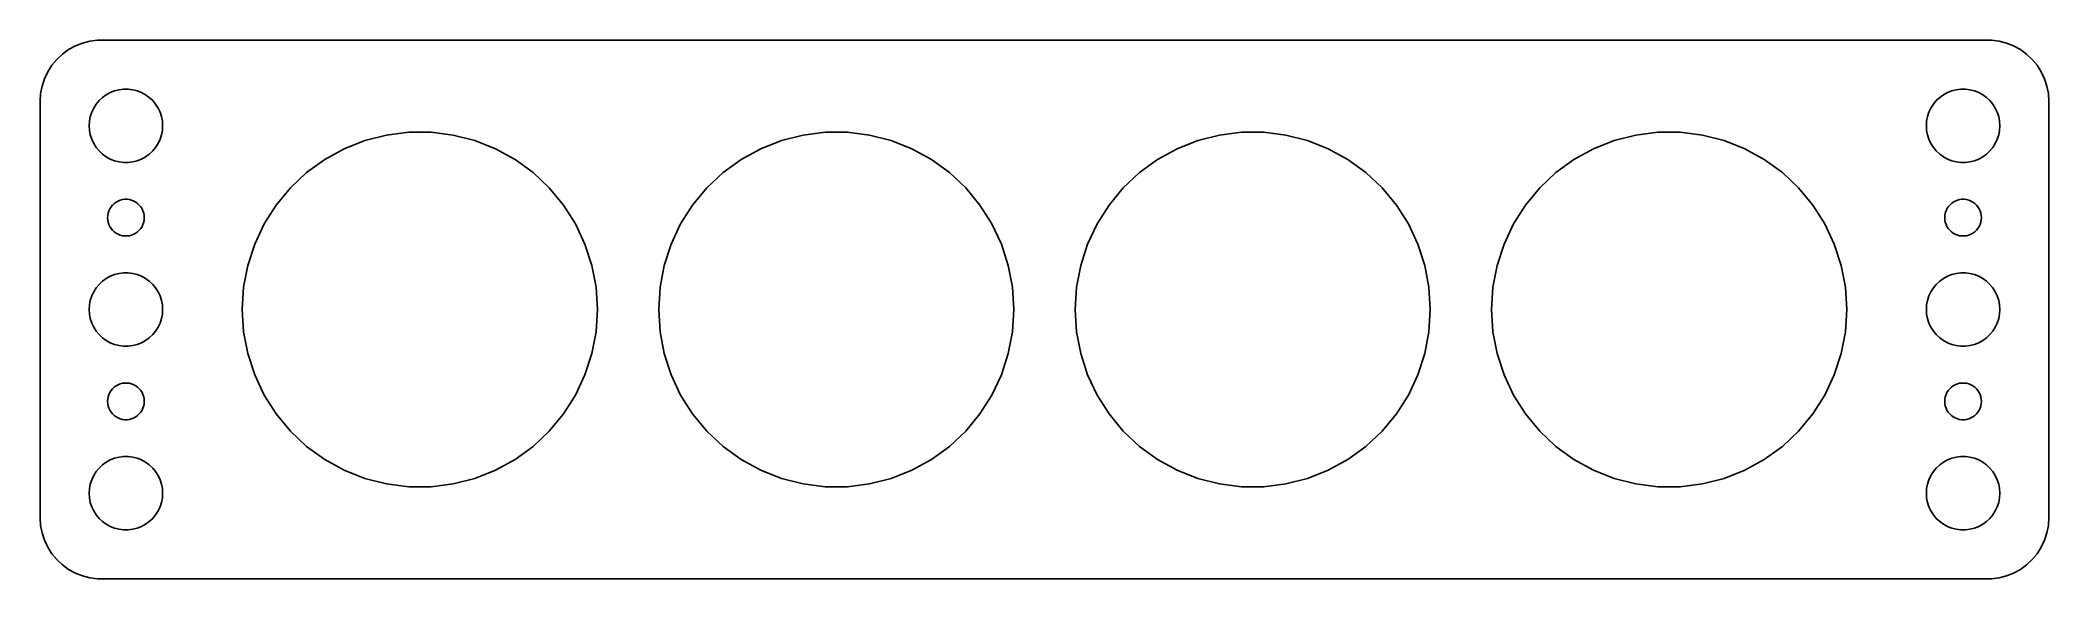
# Model space of a CAD drawing. Header units: metres. Extents: x -82 to 82, y -22 to 22.
import ezdxf

# ---------------------------------------------------------------- set-up
doc = ezdxf.new("R2010")
doc.units = ezdxf.units.M

msp = doc.modelspace()

# ---------------------------------------------------------------- linework, layer by layer
for p, q in [((-79.1289, 21.5241), (-79.6791, 21.2216)), ((-78.5451, 21.7553), (-79.1289, 21.5241)), ((-77.9369, 21.9114), (-78.5451, 21.7553)), ((-77.3139, 21.9901), (-77.9369, 21.9114)), ((77.3139, 21.9901), (-77.3139, 21.9901)), ((77.9369, 21.9114), (77.3139, 21.9901)), ((78.5451, 21.7553), (77.9369, 21.9114)), ((79.1289, 21.5241), (78.5451, 21.7553)), ((79.6791, 21.2216), (79.1289, 21.5241)), ((-81.0451, 19.9389), (-81.3815, 19.4088)), ((-80.6448, 20.4227), (-81.0451, 19.9389)), ((-80.1871, 20.8526), (-80.6448, 20.4227)), ((-79.6791, 21.2216), (-80.1871, 20.8526)), ((80.1871, 20.8526), (79.6791, 21.2216)), ((80.6448, 20.4227), (80.1871, 20.8526)), ((81.0451, 19.9389), (80.6448, 20.4227)), ((81.3815, 19.4088), (81.0451, 19.9389)), ((-81.8429, 18.2434), (-81.9606, 17.6267)), ((-81.6489, 18.8406), (-81.8429, 18.2434)), ((-81.3815, 19.4088), (-81.6489, 18.8406)), ((81.6489, 18.8406), (81.3815, 19.4088)), ((81.8429, 18.2434), (81.6489, 18.8406)), ((81.9606, 17.6267), (81.8429, 18.2434)), ((-81.9606, 17.6267), (-82, 17)), ((-82, 17), (-82, -17)), ((-77.7893, 16.1044), (-77.6289, 16.4453)), ((-77.6289, 16.4453), (-77.427, 16.7634)), ((-77.427, 16.7634), (-77.1869, 17.0536)), ((-77.1869, 17.0536), (-76.9123, 17.3115)), ((-76.9123, 17.3115), (-76.6075, 17.533)), ((-76.6075, 17.533), (-76.2773, 17.7145)), ((-76.2773, 17.7145), (-75.927, 17.8532)), ((-75.927, 17.8532), (-75.5621, 17.9469)), ((-75.5621, 17.9469), (-75.1884, 17.9941)), ((-75.1884, 17.9941), (-74.8116, 17.9941)), ((-74.8116, 17.9941), (-74.4379, 17.9469)), ((-74.4379, 17.9469), (-74.073, 17.8532)), ((-74.073, 17.8532), (-73.7227, 17.7145)), ((-73.7227, 17.7145), (-73.3925, 17.533)), ((-73.3925, 17.533), (-73.0877, 17.3115)), ((-73.0877, 17.3115), (-72.8131, 17.0536)), ((-72.8131, 17.0536), (-72.573, 16.7634)), ((-72.573, 16.7634), (-72.3711, 16.4453)), ((-72.3711, 16.4453), (-72.2107, 16.1044)), ((72.2107, 16.1044), (72.3711, 16.4453)), ((72.3711, 16.4453), (72.573, 16.7634)), ((72.573, 16.7634), (72.8131, 17.0536)), ((72.8131, 17.0536), (73.0877, 17.3115)), ((73.0877, 17.3115), (73.3925, 17.533)), ((73.3925, 17.533), (73.7227, 17.7145)), ((73.7227, 17.7145), (74.073, 17.8532)), ((74.073, 17.8532), (74.4379, 17.9469)), ((74.4379, 17.9469), (74.8116, 17.9941)), ((74.8116, 17.9941), (75.1884, 17.9941)), ((75.1884, 17.9941), (75.5621, 17.9469)), ((75.5621, 17.9469), (75.927, 17.8532)), ((75.927, 17.8532), (76.2773, 17.7145)), ((76.2773, 17.7145), (76.6075, 17.533)), ((76.6075, 17.533), (76.9123, 17.3115)), ((76.9123, 17.3115), (77.1869, 17.0536)), ((77.1869, 17.0536), (77.427, 16.7634)), ((77.427, 16.7634), (77.6289, 16.4453)), ((77.6289, 16.4453), (77.7893, 16.1044)), ((82, 17), (81.9606, 17.6267)), ((82, -17), (82, 17)), ((-78, 15), (-77.9763, 15.376)), ((-77.9763, 14.624), (-78, 15)), ((-77.9763, 15.376), (-77.9057, 15.7461)), ((-77.9057, 15.7461), (-77.7893, 16.1044)), ((-72.2107, 16.1044), (-72.0943, 15.7461)), ((-72.0943, 15.7461), (-72.0237, 15.376)), ((-72.0237, 15.376), (-72, 15)), ((-72, 15), (-72.0237, 14.624)), ((72, 15), (72.0237, 15.376)), ((72.0237, 14.624), (72, 15)), ((72.0237, 15.376), (72.0943, 15.7461)), ((72.0943, 15.7461), (72.2107, 16.1044)), ((77.7893, 16.1044), (77.9057, 15.7461)), ((77.9057, 15.7461), (77.9763, 15.376)), ((77.9763, 15.376), (78, 15)), ((78, 15), (77.9763, 14.624)), ((-77.9057, 14.2539), (-77.9763, 14.624)), ((-77.7893, 13.8956), (-77.9057, 14.2539)), ((-77.6289, 13.5547), (-77.7893, 13.8956)), ((-77.427, 13.2366), (-77.6289, 13.5547)), ((-77.1869, 12.9464), (-77.427, 13.2366)), ((-72.573, 13.2366), (-72.8131, 12.9464)), ((-72.3711, 13.5547), (-72.573, 13.2366)), ((-72.2107, 13.8956), (-72.3711, 13.5547)), ((-72.0943, 14.2539), (-72.2107, 13.8956)), ((-72.0237, 14.624), (-72.0943, 14.2539)), ((-58.7695, 12.2428), (-57.1738, 13.12)), ((-57.1738, 13.12), (-55.4807, 13.7903)), ((-55.4807, 13.7903), (-53.717, 14.2432)), ((-53.717, 14.2432), (-51.9105, 14.4714)), ((-51.9105, 14.4714), (-50.0895, 14.4714)), ((-50.0895, 14.4714), (-48.283, 14.2432)), ((-48.283, 14.2432), (-46.5192, 13.7903)), ((-46.5192, 13.7903), (-44.8262, 13.12)), ((-44.8262, 13.12), (-43.2305, 12.2428)), ((-24.7695, 12.2428), (-23.1738, 13.12)), ((-23.1738, 13.12), (-21.4807, 13.7903)), ((-21.4807, 13.7903), (-19.717, 14.2432)), ((-19.717, 14.2432), (-17.9105, 14.4714)), ((-17.9105, 14.4714), (-16.0895, 14.4714)), ((-16.0895, 14.4714), (-14.283, 14.2432)), ((-14.283, 14.2432), (-12.5192, 13.7903)), ((-12.5192, 13.7903), (-10.8262, 13.12)), ((-10.8262, 13.12), (-9.2305, 12.2428)), ((9.2305, 12.2428), (10.8262, 13.12)), ((10.8262, 13.12), (12.5192, 13.7903)), ((12.5192, 13.7903), (14.283, 14.2432)), ((14.283, 14.2432), (16.0895, 14.4714)), ((16.0895, 14.4714), (17.9105, 14.4714)), ((17.9105, 14.4714), (19.717, 14.2432)), ((19.717, 14.2432), (21.4807, 13.7903)), ((21.4807, 13.7903), (23.1738, 13.12)), ((23.1738, 13.12), (24.7695, 12.2428)), ((43.2305, 12.2428), (44.8262, 13.12)), ((44.8262, 13.12), (46.5192, 13.7903)), ((46.5192, 13.7903), (48.283, 14.2432)), ((48.283, 14.2432), (50.0895, 14.4714)), ((50.0895, 14.4714), (51.9105, 14.4714)), ((51.9105, 14.4714), (53.717, 14.2432)), ((53.717, 14.2432), (55.4807, 13.7903)), ((55.4807, 13.7903), (57.1738, 13.12)), ((57.1738, 13.12), (58.7695, 12.2428)), ((72.0943, 14.2539), (72.0237, 14.624)), ((72.2107, 13.8956), (72.0943, 14.2539)), ((72.3711, 13.5547), (72.2107, 13.8956)), ((72.573, 13.2366), (72.3711, 13.5547)), ((72.8131, 12.9464), (72.573, 13.2366)), ((77.427, 13.2366), (77.1869, 12.9464)), ((77.6289, 13.5547), (77.427, 13.2366)), ((77.7893, 13.8956), (77.6289, 13.5547)), ((77.9057, 14.2539), (77.7893, 13.8956)), ((77.9763, 14.624), (77.9057, 14.2539)), ((-76.9123, 12.6884), (-77.1869, 12.9464)), ((-76.6075, 12.467), (-76.9123, 12.6884)), ((-76.2773, 12.2855), (-76.6075, 12.467)), ((-75.927, 12.1468), (-76.2773, 12.2855)), ((-75.5621, 12.0531), (-75.927, 12.1468)), ((-75.1884, 12.0059), (-75.5621, 12.0531)), ((-74.8116, 12.0059), (-75.1884, 12.0059)), ((-74.4379, 12.0531), (-74.8116, 12.0059)), ((-74.073, 12.1468), (-74.4379, 12.0531)), ((-73.7227, 12.2855), (-74.073, 12.1468)), ((-73.3925, 12.467), (-73.7227, 12.2855)), ((-73.0877, 12.6884), (-73.3925, 12.467)), ((-72.8131, 12.9464), (-73.0877, 12.6884)), ((-60.2426, 11.1724), (-58.7695, 12.2428)), ((-43.2305, 12.2428), (-41.7573, 11.1724)), ((-26.2426, 11.1724), (-24.7695, 12.2428)), ((-9.2305, 12.2428), (-7.75734, 11.1724)), ((7.75734, 11.1724), (9.2305, 12.2428)), ((24.7695, 12.2428), (26.2426, 11.1724)), ((41.7573, 11.1724), (43.2305, 12.2428)), ((58.7695, 12.2428), (60.2426, 11.1724)), ((73.0877, 12.6884), (72.8131, 12.9464)), ((73.3925, 12.467), (73.0877, 12.6884)), ((73.7227, 12.2855), (73.3925, 12.467)), ((74.073, 12.1468), (73.7227, 12.2855)), ((74.4379, 12.0531), (74.073, 12.1468)), ((74.8116, 12.0059), (74.4379, 12.0531)), ((75.1884, 12.0059), (74.8116, 12.0059)), ((75.5621, 12.0531), (75.1884, 12.0059)), ((75.927, 12.1468), (75.5621, 12.0531)), ((76.2773, 12.2855), (75.927, 12.1468)), ((76.6075, 12.467), (76.2773, 12.2855)), ((76.9123, 12.6884), (76.6075, 12.467)), ((77.1869, 12.9464), (76.9123, 12.6884)), ((-62.7307, 8.52287), (-61.57, 9.92592)), ((-61.57, 9.92592), (-60.2426, 11.1724)), ((-41.7573, 11.1724), (-40.4299, 9.92592)), ((-40.4299, 9.92592), (-39.2692, 8.52287)), ((-28.7307, 8.52287), (-27.57, 9.92592)), ((-27.57, 9.92592), (-26.2426, 11.1724)), ((-7.75734, 11.1724), (-6.42995, 9.92592)), ((-6.42995, 9.92592), (-5.26924, 8.52287)), ((5.26924, 8.52287), (6.42995, 9.92592)), ((6.42995, 9.92592), (7.75734, 11.1724)), ((26.2426, 11.1724), (27.57, 9.92592)), ((27.57, 9.92592), (28.7307, 8.52287)), ((39.2692, 8.52287), (40.4299, 9.92592)), ((40.4299, 9.92592), (41.7573, 11.1724)), ((60.2426, 11.1724), (61.57, 9.92592)), ((61.57, 9.92592), (62.7307, 8.52287)), ((-76.3947, 8.05219), (-76.3145, 8.22263)), ((-76.3145, 8.22263), (-76.2135, 8.38167)), ((-76.2135, 8.38167), (-76.0934, 8.52681)), ((-76.0934, 8.52681), (-75.9561, 8.65576)), ((-75.9561, 8.65576), (-75.8037, 8.76648)), ((-75.8037, 8.76648), (-75.6387, 8.85724)), ((-75.6387, 8.85724), (-75.4635, 8.92657)), ((-75.4635, 8.92657), (-75.2811, 8.97342)), ((-75.2811, 8.97342), (-75.0942, 8.99704)), ((-75.0942, 8.99704), (-74.9058, 8.99704)), ((-74.9058, 8.99704), (-74.7189, 8.97342)), ((-74.7189, 8.97342), (-74.5365, 8.92657)), ((-74.5365, 8.92657), (-74.3613, 8.85724)), ((-74.3613, 8.85724), (-74.1963, 8.76648)), ((-74.1963, 8.76648), (-74.0439, 8.65576)), ((-74.0439, 8.65576), (-73.9065, 8.52681)), ((-73.9065, 8.52681), (-73.7865, 8.38167)), ((-73.7865, 8.38167), (-73.6855, 8.22263)), ((-73.6855, 8.22263), (-73.6053, 8.05219)), ((-63.7064, 6.98543), (-62.7307, 8.52287)), ((-39.2692, 8.52287), (-38.2935, 6.98543)), ((-29.7064, 6.98543), (-28.7307, 8.52287)), ((-5.26924, 8.52287), (-4.29355, 6.98543)), ((4.29355, 6.98543), (5.26924, 8.52287)), ((28.7307, 8.52287), (29.7064, 6.98543)), ((38.2935, 6.98543), (39.2692, 8.52287)), ((62.7307, 8.52287), (63.7064, 6.98543)), ((73.6053, 8.05219), (73.6855, 8.22263)), ((73.6855, 8.22263), (73.7865, 8.38167)), ((73.7865, 8.38167), (73.9065, 8.52681)), ((73.9065, 8.52681), (74.0439, 8.65576)), ((74.0439, 8.65576), (74.1963, 8.76648)), ((74.1963, 8.76648), (74.3613, 8.85724)), ((74.3613, 8.85724), (74.5365, 8.92657)), ((74.5365, 8.92657), (74.7189, 8.97342)), ((74.7189, 8.97342), (74.9058, 8.99704)), ((74.9058, 8.99704), (75.0942, 8.99704)), ((75.0942, 8.99704), (75.2811, 8.97342)), ((75.2811, 8.97342), (75.4635, 8.92657)), ((75.4635, 8.92657), (75.6387, 8.85724)), ((75.6387, 8.85724), (75.8037, 8.76648)), ((75.8037, 8.76648), (75.9561, 8.65576)), ((75.9561, 8.65576), (76.0934, 8.52681)), ((76.0934, 8.52681), (76.2135, 8.38167)), ((76.2135, 8.38167), (76.3145, 8.22263)), ((76.3145, 8.22263), (76.3947, 8.05219)), ((-76.5, 7.5), (-76.4882, 7.68799)), ((-76.4882, 7.312), (-76.5, 7.5)), ((-76.4882, 7.68799), (-76.4529, 7.87303)), ((-76.4529, 7.12695), (-76.4882, 7.312)), ((-76.4529, 7.87303), (-76.3947, 8.05219)), ((-76.3947, 6.9478), (-76.4529, 7.12695)), ((-76.3145, 6.77736), (-76.3947, 6.9478)), ((-76.2135, 6.61832), (-76.3145, 6.77736)), ((-76.0934, 6.47318), (-76.2135, 6.61832)), ((-73.7865, 6.61832), (-73.9065, 6.47318)), ((-73.6855, 6.77736), (-73.7865, 6.61832)), ((-73.6053, 6.9478), (-73.6855, 6.77736)), ((-73.6053, 8.05219), (-73.5471, 7.87303)), ((-73.5471, 7.12695), (-73.6053, 6.9478)), ((-73.5471, 7.87303), (-73.5118, 7.68799)), ((-73.5118, 7.312), (-73.5471, 7.12695)), ((-73.5118, 7.68799), (-73.5, 7.5)), ((-73.5, 7.5), (-73.5118, 7.312)), ((-64.4818, 5.3378), (-63.7064, 6.98543)), ((-38.2935, 6.98543), (-37.5182, 5.3378)), ((-30.4818, 5.3378), (-29.7064, 6.98543)), ((-4.29355, 6.98543), (-3.51823, 5.3378)), ((3.51823, 5.3378), (4.29355, 6.98543)), ((29.7064, 6.98543), (30.4818, 5.3378)), ((37.5182, 5.3378), (38.2935, 6.98543)), ((63.7064, 6.98543), (64.4818, 5.3378)), ((73.5, 7.5), (73.5118, 7.68799)), ((73.5118, 7.312), (73.5, 7.5)), ((73.5118, 7.68799), (73.5471, 7.87303)), ((73.5471, 7.12695), (73.5118, 7.312)), ((73.5471, 7.87303), (73.6053, 8.05219)), ((73.6053, 6.9478), (73.5471, 7.12695)), ((73.6855, 6.77736), (73.6053, 6.9478)), ((73.7865, 6.61832), (73.6855, 6.77736)), ((73.9065, 6.47318), (73.7865, 6.61832)), ((76.2135, 6.61832), (76.0934, 6.47318)), ((76.3145, 6.77736), (76.2135, 6.61832)), ((76.3947, 6.9478), (76.3145, 6.77736)), ((76.3947, 8.05219), (76.4529, 7.87303)), ((76.4529, 7.12695), (76.3947, 6.9478)), ((76.4529, 7.87303), (76.4882, 7.68799)), ((76.4882, 7.312), (76.4529, 7.12695)), ((76.4882, 7.68799), (76.5, 7.5)), ((76.5, 7.5), (76.4882, 7.312)), ((-75.9561, 6.34422), (-76.0934, 6.47318)), ((-75.8037, 6.23351), (-75.9561, 6.34422)), ((-75.6387, 6.14275), (-75.8037, 6.23351)), ((-75.4635, 6.07341), (-75.6387, 6.14275)), ((-75.2811, 6.02657), (-75.4635, 6.07341)), ((-75.0942, 6.00294), (-75.2811, 6.02657)), ((-74.9058, 6.00294), (-75.0942, 6.00294)), ((-74.7189, 6.02657), (-74.9058, 6.00294)), ((-74.5365, 6.07341), (-74.7189, 6.02657)), ((-74.3613, 6.14275), (-74.5365, 6.07341)), ((-74.1963, 6.23351), (-74.3613, 6.14275)), ((-74.0439, 6.34422), (-74.1963, 6.23351)), ((-73.9065, 6.47318), (-74.0439, 6.34422)), ((-65.0444, 3.606), (-64.4818, 5.3378)), ((-37.5182, 5.3378), (-36.9555, 3.606)), ((-31.0444, 3.606), (-30.4818, 5.3378)), ((-3.51823, 5.3378), (-2.95554, 3.606)), ((2.95554, 3.606), (3.51823, 5.3378)), ((30.4818, 5.3378), (31.0444, 3.606)), ((36.9555, 3.606), (37.5182, 5.3378)), ((64.4818, 5.3378), (65.0444, 3.606)), ((74.0439, 6.34422), (73.9065, 6.47318)), ((74.1963, 6.23351), (74.0439, 6.34422)), ((74.3613, 6.14275), (74.1963, 6.23351)), ((74.5365, 6.07341), (74.3613, 6.14275)), ((74.7189, 6.02657), (74.5365, 6.07341)), ((74.9058, 6.00294), (74.7189, 6.02657)), ((75.0942, 6.00294), (74.9058, 6.00294)), ((75.2811, 6.02657), (75.0942, 6.00294)), ((75.4635, 6.07341), (75.2811, 6.02657)), ((75.6387, 6.14275), (75.4635, 6.07341)), ((75.8037, 6.23351), (75.6387, 6.14275)), ((75.9561, 6.34422), (75.8037, 6.23351)), ((76.0934, 6.47318), (75.9561, 6.34422)), ((-65.3857, 1.81732), (-65.0444, 3.606)), ((-36.9555, 3.606), (-36.6143, 1.81732)), ((-31.3857, 1.81732), (-31.0444, 3.606)), ((-2.95554, 3.606), (-2.61433, 1.81732)), ((2.61433, 1.81732), (2.95554, 3.606)), ((31.0444, 3.606), (31.3857, 1.81732)), ((36.6143, 1.81732), (36.9555, 3.606)), ((65.0444, 3.606), (65.3857, 1.81732)), ((-77.6289, 1.44525), (-77.427, 1.76335)), ((-77.427, 1.76335), (-77.1869, 2.05363)), ((-77.1869, 2.05363), (-76.9123, 2.31154)), ((-76.9123, 2.31154), (-76.6075, 2.53297)), ((-76.6075, 2.53297), (-76.2773, 2.71448)), ((-76.2773, 2.71448), (-75.927, 2.85316)), ((-75.927, 2.85316), (-75.5621, 2.94685)), ((-75.5621, 2.94685), (-75.1884, 2.99408)), ((-75.1884, 2.99408), (-74.8116, 2.99408)), ((-74.8116, 2.99408), (-74.4379, 2.94685)), ((-74.4379, 2.94685), (-74.073, 2.85316)), ((-74.073, 2.85316), (-73.7227, 2.71448)), ((-73.7227, 2.71448), (-73.3925, 2.53297)), ((-73.3925, 2.53297), (-73.0877, 2.31154)), ((-73.0877, 2.31154), (-72.8131, 2.05363)), ((-72.8131, 2.05363), (-72.573, 1.76335)), ((-72.573, 1.76335), (-72.3711, 1.44525)), ((-65.5, 0), (-65.3857, 1.81732)), ((-36.6143, 1.81732), (-36.5, 0)), ((-31.5, 0), (-31.3857, 1.81732)), ((-2.61433, 1.81732), (-2.5, 0)), ((2.5, 0), (2.61433, 1.81732)), ((31.3857, 1.81732), (31.5, 0)), ((36.5, 0), (36.6143, 1.81732)), ((65.3857, 1.81732), (65.5, 0)), ((72.3711, 1.44525), (72.573, 1.76335)), ((72.573, 1.76335), (72.8131, 2.05363)), ((72.8131, 2.05363), (73.0877, 2.31154)), ((73.0877, 2.31154), (73.3925, 2.53297)), ((73.3925, 2.53297), (73.7227, 2.71448)), ((73.7227, 2.71448), (74.073, 2.85316)), ((74.073, 2.85316), (74.4379, 2.94685)), ((74.4379, 2.94685), (74.8116, 2.99408)), ((74.8116, 2.99408), (75.1884, 2.99408)), ((75.1884, 2.99408), (75.5621, 2.94685)), ((75.5621, 2.94685), (75.927, 2.85316)), ((75.927, 2.85316), (76.2773, 2.71448)), ((76.2773, 2.71448), (76.6075, 2.53297)), ((76.6075, 2.53297), (76.9123, 2.31154)), ((76.9123, 2.31154), (77.1869, 2.05363)), ((77.1869, 2.05363), (77.427, 1.76335)), ((77.427, 1.76335), (77.6289, 1.44525)), ((-78, 0), (-77.9763, 0.37599)), ((-77.9763, -0.37599), (-78, 0)), ((-77.9763, 0.37599), (-77.9057, 0.74606)), ((-77.9057, 0.74606), (-77.7893, 1.10437)), ((-77.7893, 1.10437), (-77.6289, 1.44525)), ((-72.3711, 1.44525), (-72.2107, 1.10437)), ((-72.2107, 1.10437), (-72.0943, 0.74606)), ((-72.0943, 0.74606), (-72.0237, 0.37599)), ((-72.0237, 0.37599), (-72, 0)), ((-72, 0), (-72.0237, -0.37599)), ((-65.3857, -1.81732), (-65.5, 0)), ((-36.5, 0), (-36.6143, -1.81732)), ((-31.3857, -1.81732), (-31.5, 0)), ((-2.5, 0), (-2.61433, -1.81732)), ((2.61433, -1.81732), (2.5, 0)), ((31.5, 0), (31.3857, -1.81732)), ((36.6143, -1.81732), (36.5, 0)), ((65.5, 0), (65.3857, -1.81732)), ((72, 0), (72.0237, 0.37599)), ((72.0237, -0.37599), (72, 0)), ((72.0237, 0.37599), (72.0943, 0.74606)), ((72.0943, 0.74606), (72.2107, 1.10437)), ((72.2107, 1.10437), (72.3711, 1.44525)), ((77.6289, 1.44525), (77.7893, 1.10437)), ((77.7893, 1.10437), (77.9057, 0.74606)), ((77.9057, 0.74606), (77.9763, 0.37599)), ((77.9763, 0.37599), (78, 0)), ((78, 0), (77.9763, -0.37599)), ((-77.9057, -0.74606), (-77.9763, -0.37599)), ((-77.7893, -1.10437), (-77.9057, -0.74606)), ((-77.6289, -1.44525), (-77.7893, -1.10437)), ((-77.427, -1.76335), (-77.6289, -1.44525)), ((-72.3711, -1.44525), (-72.573, -1.76335)), ((-72.2107, -1.10437), (-72.3711, -1.44525)), ((-72.0943, -0.74606), (-72.2107, -1.10437)), ((-72.0237, -0.37599), (-72.0943, -0.74606)), ((72.0943, -0.74606), (72.0237, -0.37599)), ((72.2107, -1.10437), (72.0943, -0.74606)), ((72.3711, -1.44525), (72.2107, -1.10437)), ((72.573, -1.76335), (72.3711, -1.44525)), ((77.6289, -1.44525), (77.427, -1.76335)), ((77.7893, -1.10437), (77.6289, -1.44525)), ((77.9057, -0.74606), (77.7893, -1.10437)), ((77.9763, -0.37599), (77.9057, -0.74606)), ((-77.1869, -2.05363), (-77.427, -1.76335)), ((-76.9123, -2.31154), (-77.1869, -2.05363)), ((-76.6075, -2.53297), (-76.9123, -2.31154)), ((-76.2773, -2.71448), (-76.6075, -2.53297)), ((-75.927, -2.85316), (-76.2773, -2.71448)), ((-75.5621, -2.94685), (-75.927, -2.85316)), ((-75.1884, -2.99408), (-75.5621, -2.94685)), ((-74.8116, -2.99408), (-75.1884, -2.99408)), ((-74.4379, -2.94685), (-74.8116, -2.99408)), ((-74.073, -2.85316), (-74.4379, -2.94685)), ((-73.7227, -2.71448), (-74.073, -2.85316)), ((-73.3925, -2.53297), (-73.7227, -2.71448)), ((-73.0877, -2.31154), (-73.3925, -2.53297)), ((-72.8131, -2.05363), (-73.0877, -2.31154)), ((-72.573, -1.76335), (-72.8131, -2.05363)), ((-65.0444, -3.606), (-65.3857, -1.81732)), ((-36.6143, -1.81732), (-36.9555, -3.606)), ((-31.0444, -3.606), (-31.3857, -1.81732)), ((-2.61433, -1.81732), (-2.95554, -3.606)), ((2.95554, -3.606), (2.61433, -1.81732)), ((31.3857, -1.81732), (31.0444, -3.606)), ((36.9555, -3.606), (36.6143, -1.81732)), ((65.3857, -1.81732), (65.0444, -3.606)), ((72.8131, -2.05363), (72.573, -1.76335)), ((73.0877, -2.31154), (72.8131, -2.05363)), ((73.3925, -2.53297), (73.0877, -2.31154)), ((73.7227, -2.71448), (73.3925, -2.53297)), ((74.073, -2.85316), (73.7227, -2.71448)), ((74.4379, -2.94685), (74.073, -2.85316)), ((74.8116, -2.99408), (74.4379, -2.94685)), ((75.1884, -2.99408), (74.8116, -2.99408)), ((75.5621, -2.94685), (75.1884, -2.99408)), ((75.927, -2.85316), (75.5621, -2.94685)), ((76.2773, -2.71448), (75.927, -2.85316)), ((76.6075, -2.53297), (76.2773, -2.71448)), ((76.9123, -2.31154), (76.6075, -2.53297)), ((77.1869, -2.05363), (76.9123, -2.31154)), ((77.427, -1.76335), (77.1869, -2.05363)), ((-64.4818, -5.3378), (-65.0444, -3.606)), ((-36.9555, -3.606), (-37.5182, -5.3378)), ((-30.4818, -5.3378), (-31.0444, -3.606)), ((-2.95554, -3.606), (-3.51823, -5.3378)), ((3.51823, -5.3378), (2.95554, -3.606)), ((31.0444, -3.606), (30.4818, -5.3378)), ((37.5182, -5.3378), (36.9555, -3.606)), ((65.0444, -3.606), (64.4818, -5.3378)), ((-76.2135, -6.61832), (-76.0934, -6.47318)), ((-76.0934, -6.47318), (-75.9561, -6.34422)), ((-75.9561, -6.34422), (-75.8037, -6.23351)), ((-75.8037, -6.23351), (-75.6387, -6.14275)), ((-75.6387, -6.14275), (-75.4635, -6.07341)), ((-75.4635, -6.07341), (-75.2811, -6.02657)), ((-75.2811, -6.02657), (-75.0942, -6.00294)), ((-75.0942, -6.00294), (-74.9058, -6.00294)), ((-74.9058, -6.00294), (-74.7189, -6.02657)), ((-74.7189, -6.02657), (-74.5365, -6.07341)), ((-74.5365, -6.07341), (-74.3613, -6.14275)), ((-74.3613, -6.14275), (-74.1963, -6.23351)), ((-74.1963, -6.23351), (-74.0439, -6.34422)), ((-74.0439, -6.34422), (-73.9065, -6.47318)), ((-73.9065, -6.47318), (-73.7865, -6.61832)), ((-63.7064, -6.98543), (-64.4818, -5.3378)), ((-37.5182, -5.3378), (-38.2935, -6.98543)), ((-29.7064, -6.98543), (-30.4818, -5.3378)), ((-3.51823, -5.3378), (-4.29355, -6.98543)), ((4.29355, -6.98543), (3.51823, -5.3378)), ((30.4818, -5.3378), (29.7064, -6.98543)), ((38.2935, -6.98543), (37.5182, -5.3378)), ((64.4818, -5.3378), (63.7064, -6.98543)), ((73.7865, -6.61832), (73.9065, -6.47318)), ((73.9065, -6.47318), (74.0439, -6.34422)), ((74.0439, -6.34422), (74.1963, -6.23351)), ((74.1963, -6.23351), (74.3613, -6.14275)), ((74.3613, -6.14275), (74.5365, -6.07341)), ((74.5365, -6.07341), (74.7189, -6.02657)), ((74.7189, -6.02657), (74.9058, -6.00294)), ((74.9058, -6.00294), (75.0942, -6.00294)), ((75.0942, -6.00294), (75.2811, -6.02657)), ((75.2811, -6.02657), (75.4635, -6.07341)), ((75.4635, -6.07341), (75.6387, -6.14275)), ((75.6387, -6.14275), (75.8037, -6.23351)), ((75.8037, -6.23351), (75.9561, -6.34422)), ((75.9561, -6.34422), (76.0934, -6.47318)), ((76.0934, -6.47318), (76.2135, -6.61832)), ((-76.5, -7.5), (-76.4882, -7.312)), ((-76.4882, -7.68799), (-76.5, -7.5)), ((-76.4882, -7.312), (-76.4529, -7.12695)), ((-76.4529, -7.87303), (-76.4882, -7.68799)), ((-76.4529, -7.12695), (-76.3947, -6.9478)), ((-76.3947, -8.05219), (-76.4529, -7.87303)), ((-76.3947, -6.9478), (-76.3145, -6.77736)), ((-76.3145, -8.22263), (-76.3947, -8.05219)), ((-76.3145, -6.77736), (-76.2135, -6.61832)), ((-73.7865, -6.61832), (-73.6855, -6.77736)), ((-73.6855, -6.77736), (-73.6053, -6.9478)), ((-73.6053, -8.05219), (-73.6855, -8.22263)), ((-73.6053, -6.9478), (-73.5471, -7.12695)), ((-73.5471, -7.87303), (-73.6053, -8.05219)), ((-73.5471, -7.12695), (-73.5118, -7.312)), ((-73.5118, -7.68799), (-73.5471, -7.87303)), ((-73.5118, -7.312), (-73.5, -7.5)), ((-73.5, -7.5), (-73.5118, -7.68799)), ((-62.7307, -8.52287), (-63.7064, -6.98543)), ((-38.2935, -6.98543), (-39.2692, -8.52287)), ((-28.7307, -8.52287), (-29.7064, -6.98543)), ((-4.29355, -6.98543), (-5.26924, -8.52287)), ((5.26924, -8.52287), (4.29355, -6.98543)), ((29.7064, -6.98543), (28.7307, -8.52287)), ((39.2692, -8.52287), (38.2935, -6.98543)), ((63.7064, -6.98543), (62.7307, -8.52287)), ((73.5, -7.5), (73.5118, -7.312)), ((73.5118, -7.68799), (73.5, -7.5)), ((73.5118, -7.312), (73.5471, -7.12695)), ((73.5471, -7.87303), (73.5118, -7.68799)), ((73.5471, -7.12695), (73.6053, -6.9478)), ((73.6053, -8.05219), (73.5471, -7.87303)), ((73.6053, -6.9478), (73.6855, -6.77736)), ((73.6855, -8.22263), (73.6053, -8.05219)), ((73.6855, -6.77736), (73.7865, -6.61832)), ((76.2135, -6.61832), (76.3145, -6.77736)), ((76.3145, -6.77736), (76.3947, -6.9478)), ((76.3947, -8.05219), (76.3145, -8.22263)), ((76.3947, -6.9478), (76.4529, -7.12695)), ((76.4529, -7.87303), (76.3947, -8.05219)), ((76.4529, -7.12695), (76.4882, -7.312)), ((76.4882, -7.68799), (76.4529, -7.87303)), ((76.4882, -7.312), (76.5, -7.5)), ((76.5, -7.5), (76.4882, -7.68799)), ((-76.2135, -8.38167), (-76.3145, -8.22263)), ((-76.0934, -8.52681), (-76.2135, -8.38167)), ((-75.9561, -8.65576), (-76.0934, -8.52681)), ((-75.8037, -8.76648), (-75.9561, -8.65576)), ((-75.6387, -8.85724), (-75.8037, -8.76648)), ((-75.4635, -8.92657), (-75.6387, -8.85724)), ((-75.2811, -8.97342), (-75.4635, -8.92657)), ((-75.0942, -8.99704), (-75.2811, -8.97342)), ((-74.9058, -8.99704), (-75.0942, -8.99704)), ((-74.7189, -8.97342), (-74.9058, -8.99704)), ((-74.5365, -8.92657), (-74.7189, -8.97342)), ((-74.3613, -8.85724), (-74.5365, -8.92657)), ((-74.1963, -8.76648), (-74.3613, -8.85724)), ((-74.0439, -8.65576), (-74.1963, -8.76648)), ((-73.9065, -8.52681), (-74.0439, -8.65576)), ((-73.7865, -8.38167), (-73.9065, -8.52681)), ((-73.6855, -8.22263), (-73.7865, -8.38167)), ((-61.57, -9.92592), (-62.7307, -8.52287)), ((-39.2692, -8.52287), (-40.4299, -9.92592)), ((-27.57, -9.92592), (-28.7307, -8.52287)), ((-5.26924, -8.52287), (-6.42995, -9.92592)), ((6.42995, -9.92592), (5.26924, -8.52287)), ((28.7307, -8.52287), (27.57, -9.92592)), ((40.4299, -9.92592), (39.2692, -8.52287)), ((62.7307, -8.52287), (61.57, -9.92592)), ((73.7865, -8.38167), (73.6855, -8.22263)), ((73.9065, -8.52681), (73.7865, -8.38167)), ((74.0439, -8.65576), (73.9065, -8.52681)), ((74.1963, -8.76648), (74.0439, -8.65576)), ((74.3613, -8.85724), (74.1963, -8.76648)), ((74.5365, -8.92657), (74.3613, -8.85724)), ((74.7189, -8.97342), (74.5365, -8.92657)), ((74.9058, -8.99704), (74.7189, -8.97342)), ((75.0942, -8.99704), (74.9058, -8.99704)), ((75.2811, -8.97342), (75.0942, -8.99704)), ((75.4635, -8.92657), (75.2811, -8.97342)), ((75.6387, -8.85724), (75.4635, -8.92657)), ((75.8037, -8.76648), (75.6387, -8.85724)), ((75.9561, -8.65576), (75.8037, -8.76648)), ((76.0934, -8.52681), (75.9561, -8.65576)), ((76.2135, -8.38167), (76.0934, -8.52681)), ((76.3145, -8.22263), (76.2135, -8.38167)), ((-60.2426, -11.1724), (-61.57, -9.92592)), ((-58.7695, -12.2428), (-60.2426, -11.1724)), ((-41.7573, -11.1724), (-43.2305, -12.2428)), ((-40.4299, -9.92592), (-41.7573, -11.1724)), ((-26.2426, -11.1724), (-27.57, -9.92592)), ((-24.7695, -12.2428), (-26.2426, -11.1724)), ((-7.75734, -11.1724), (-9.2305, -12.2428)), ((-6.42995, -9.92592), (-7.75734, -11.1724)), ((7.75734, -11.1724), (6.42995, -9.92592)), ((9.2305, -12.2428), (7.75734, -11.1724)), ((26.2426, -11.1724), (24.7695, -12.2428)), ((27.57, -9.92592), (26.2426, -11.1724)), ((41.7573, -11.1724), (40.4299, -9.92592)), ((43.2305, -12.2428), (41.7573, -11.1724)), ((60.2426, -11.1724), (58.7695, -12.2428)), ((61.57, -9.92592), (60.2426, -11.1724)), ((-77.427, -13.2366), (-77.1869, -12.9464)), ((-77.1869, -12.9464), (-76.9123, -12.6884)), ((-76.9123, -12.6884), (-76.6075, -12.467)), ((-76.6075, -12.467), (-76.2773, -12.2855)), ((-76.2773, -12.2855), (-75.927, -12.1468)), ((-75.927, -12.1468), (-75.5621, -12.0531)), ((-75.5621, -12.0531), (-75.1884, -12.0059)), ((-75.1884, -12.0059), (-74.8116, -12.0059)), ((-74.8116, -12.0059), (-74.4379, -12.0531)), ((-74.4379, -12.0531), (-74.073, -12.1468)), ((-74.073, -12.1468), (-73.7227, -12.2855)), ((-73.7227, -12.2855), (-73.3925, -12.467)), ((-73.3925, -12.467), (-73.0877, -12.6884)), ((-73.0877, -12.6884), (-72.8131, -12.9464)), ((-72.8131, -12.9464), (-72.573, -13.2366)), ((-57.1738, -13.12), (-58.7695, -12.2428)), ((-55.4807, -13.7903), (-57.1738, -13.12)), ((-44.8262, -13.12), (-46.5192, -13.7903)), ((-43.2305, -12.2428), (-44.8262, -13.12)), ((-23.1738, -13.12), (-24.7695, -12.2428)), ((-21.4807, -13.7903), (-23.1738, -13.12)), ((-10.8262, -13.12), (-12.5192, -13.7903)), ((-9.2305, -12.2428), (-10.8262, -13.12)), ((10.8262, -13.12), (9.2305, -12.2428)), ((12.5192, -13.7903), (10.8262, -13.12)), ((23.1738, -13.12), (21.4807, -13.7903)), ((24.7695, -12.2428), (23.1738, -13.12)), ((44.8262, -13.12), (43.2305, -12.2428)), ((46.5192, -13.7903), (44.8262, -13.12)), ((57.1738, -13.12), (55.4807, -13.7903)), ((58.7695, -12.2428), (57.1738, -13.12)), ((72.573, -13.2366), (72.8131, -12.9464)), ((72.8131, -12.9464), (73.0877, -12.6884)), ((73.0877, -12.6884), (73.3925, -12.467)), ((73.3925, -12.467), (73.7227, -12.2855)), ((73.7227, -12.2855), (74.073, -12.1468)), ((74.073, -12.1468), (74.4379, -12.0531)), ((74.4379, -12.0531), (74.8116, -12.0059)), ((74.8116, -12.0059), (75.1884, -12.0059)), ((75.1884, -12.0059), (75.5621, -12.0531)), ((75.5621, -12.0531), (75.927, -12.1468)), ((75.927, -12.1468), (76.2773, -12.2855)), ((76.2773, -12.2855), (76.6075, -12.467)), ((76.6075, -12.467), (76.9123, -12.6884)), ((76.9123, -12.6884), (77.1869, -12.9464)), ((77.1869, -12.9464), (77.427, -13.2366)), ((-78, -15), (-77.9763, -14.624)), ((-77.9763, -14.624), (-77.9057, -14.2539)), ((-77.9057, -14.2539), (-77.7893, -13.8956)), ((-77.7893, -13.8956), (-77.6289, -13.5547)), ((-77.6289, -13.5547), (-77.427, -13.2366)), ((-72.573, -13.2366), (-72.3711, -13.5547)), ((-72.3711, -13.5547), (-72.2107, -13.8956)), ((-72.2107, -13.8956), (-72.0943, -14.2539)), ((-72.0943, -14.2539), (-72.0237, -14.624)), ((-72.0237, -14.624), (-72, -15)), ((-53.717, -14.2432), (-55.4807, -13.7903)), ((-51.9105, -14.4714), (-53.717, -14.2432)), ((-50.0895, -14.4714), (-51.9105, -14.4714)), ((-48.283, -14.2432), (-50.0895, -14.4714)), ((-46.5192, -13.7903), (-48.283, -14.2432)), ((-19.717, -14.2432), (-21.4807, -13.7903)), ((-17.9105, -14.4714), (-19.717, -14.2432)), ((-16.0895, -14.4714), (-17.9105, -14.4714)), ((-14.283, -14.2432), (-16.0895, -14.4714)), ((-12.5192, -13.7903), (-14.283, -14.2432)), ((14.283, -14.2432), (12.5192, -13.7903)), ((16.0895, -14.4714), (14.283, -14.2432)), ((17.9105, -14.4714), (16.0895, -14.4714)), ((19.717, -14.2432), (17.9105, -14.4714)), ((21.4807, -13.7903), (19.717, -14.2432)), ((48.283, -14.2432), (46.5192, -13.7903)), ((50.0895, -14.4714), (48.283, -14.2432)), ((51.9105, -14.4714), (50.0895, -14.4714)), ((53.717, -14.2432), (51.9105, -14.4714)), ((55.4807, -13.7903), (53.717, -14.2432)), ((72, -15), (72.0237, -14.624)), ((72.0237, -14.624), (72.0943, -14.2539)), ((72.0943, -14.2539), (72.2107, -13.8956)), ((72.2107, -13.8956), (72.3711, -13.5547)), ((72.3711, -13.5547), (72.573, -13.2366)), ((77.427, -13.2366), (77.6289, -13.5547)), ((77.6289, -13.5547), (77.7893, -13.8956)), ((77.7893, -13.8956), (77.9057, -14.2539)), ((77.9057, -14.2539), (77.9763, -14.624)), ((77.9763, -14.624), (78, -15)), ((-77.9763, -15.376), (-78, -15)), ((-77.9057, -15.7461), (-77.9763, -15.376)), ((-77.7893, -16.1044), (-77.9057, -15.7461)), ((-77.6289, -16.4453), (-77.7893, -16.1044)), ((-72.2107, -16.1044), (-72.3711, -16.4453)), ((-72.0943, -15.7461), (-72.2107, -16.1044)), ((-72.0237, -15.376), (-72.0943, -15.7461)), ((-72, -15), (-72.0237, -15.376)), ((72.0237, -15.376), (72, -15)), ((72.0943, -15.7461), (72.0237, -15.376)), ((72.2107, -16.1044), (72.0943, -15.7461)), ((72.3711, -16.4453), (72.2107, -16.1044)), ((77.7893, -16.1044), (77.6289, -16.4453)), ((77.9057, -15.7461), (77.7893, -16.1044)), ((77.9763, -15.376), (77.9057, -15.7461)), ((78, -15), (77.9763, -15.376)), ((-82, -17), (-81.9606, -17.6267)), ((-81.9606, -17.6267), (-81.8429, -18.2434)), ((-77.427, -16.7634), (-77.6289, -16.4453)), ((-77.1869, -17.0536), (-77.427, -16.7634)), ((-76.9123, -17.3115), (-77.1869, -17.0536)), ((-76.6075, -17.533), (-76.9123, -17.3115)), ((-76.2773, -17.7145), (-76.6075, -17.533)), ((-75.927, -17.8532), (-76.2773, -17.7145)), ((-75.5621, -17.9469), (-75.927, -17.8532)), ((-75.1884, -17.9941), (-75.5621, -17.9469)), ((-74.8116, -17.9941), (-75.1884, -17.9941)), ((-74.4379, -17.9469), (-74.8116, -17.9941)), ((-74.073, -17.8532), (-74.4379, -17.9469)), ((-73.7227, -17.7145), (-74.073, -17.8532)), ((-73.3925, -17.533), (-73.7227, -17.7145)), ((-73.0877, -17.3115), (-73.3925, -17.533)), ((-72.8131, -17.0536), (-73.0877, -17.3115)), ((-72.573, -16.7634), (-72.8131, -17.0536)), ((-72.3711, -16.4453), (-72.573, -16.7634)), ((72.573, -16.7634), (72.3711, -16.4453)), ((72.8131, -17.0536), (72.573, -16.7634)), ((73.0877, -17.3115), (72.8131, -17.0536)), ((73.3925, -17.533), (73.0877, -17.3115)), ((73.7227, -17.7145), (73.3925, -17.533)), ((74.073, -17.8532), (73.7227, -17.7145)), ((74.4379, -17.9469), (74.073, -17.8532)), ((74.8116, -17.9941), (74.4379, -17.9469)), ((75.1884, -17.9941), (74.8116, -17.9941)), ((75.5621, -17.9469), (75.1884, -17.9941)), ((75.927, -17.8532), (75.5621, -17.9469)), ((76.2773, -17.7145), (75.927, -17.8532)), ((76.6075, -17.533), (76.2773, -17.7145)), ((76.9123, -17.3115), (76.6075, -17.533)), ((77.1869, -17.0536), (76.9123, -17.3115)), ((77.427, -16.7634), (77.1869, -17.0536)), ((77.6289, -16.4453), (77.427, -16.7634)), ((81.8429, -18.2434), (81.9606, -17.6267)), ((81.9606, -17.6267), (82, -17)), ((-81.8429, -18.2434), (-81.6489, -18.8406)), ((-81.6489, -18.8406), (-81.3815, -19.4088)), ((-81.3815, -19.4088), (-81.0451, -19.9389)), ((81.0451, -19.9389), (81.3815, -19.4088)), ((81.3815, -19.4088), (81.6489, -18.8406)), ((81.6489, -18.8406), (81.8429, -18.2434)), ((-81.0451, -19.9389), (-80.6448, -20.4227)), ((-80.6448, -20.4227), (-80.1871, -20.8526)), ((-80.1871, -20.8526), (-79.6791, -21.2216)), ((-79.6791, -21.2216), (-79.1289, -21.5241)), ((79.1289, -21.5241), (79.6791, -21.2216)), ((79.6791, -21.2216), (80.1871, -20.8526)), ((80.1871, -20.8526), (80.6448, -20.4227)), ((80.6448, -20.4227), (81.0451, -19.9389)), ((-79.1289, -21.5241), (-78.5451, -21.7553)), ((-78.5451, -21.7553), (-77.9369, -21.9114)), ((-77.9369, -21.9114), (-77.3139, -21.9901)), ((-77.3139, -21.9901), (77.3139, -21.9901)), ((77.3139, -21.9901), (77.9369, -21.9114)), ((77.9369, -21.9114), (78.5451, -21.7553)), ((78.5451, -21.7553), (79.1289, -21.5241))]:
    msp.add_line(p, q)

doc.saveas('drawing.dxf')
